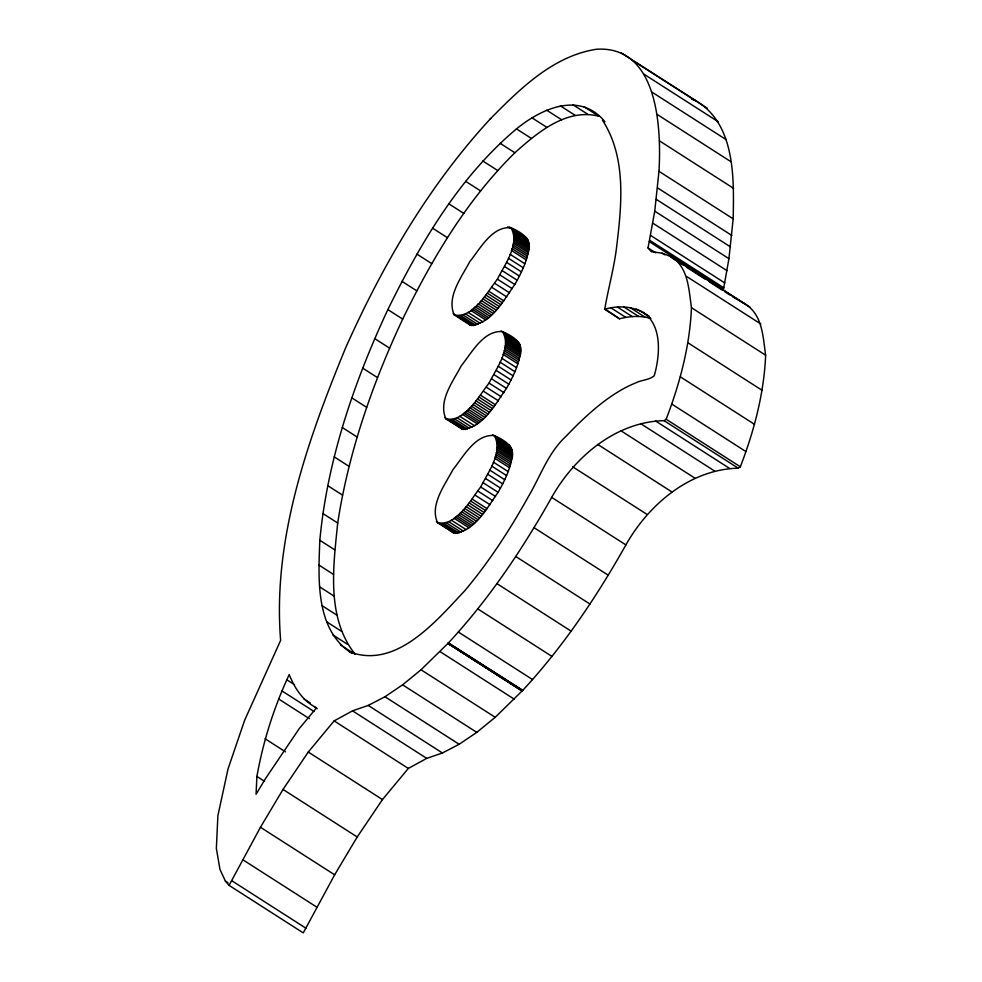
<?xml version="1.0" encoding="UTF-8"?>
<svg xmlns="http://www.w3.org/2000/svg" width="982" height="982" viewBox="0 0 982 982"><rect width="100%" height="100%" fill="white"/><g stroke="black" fill="none" stroke-linecap="round" stroke-linejoin="round"><path stroke-width="1.47" d="M658.971 171.31C661.5 128.114 658.026 45.503 596.614 49.235C553.382 55.814 520.264 88.576 490.804 118.38L490.043 119.19C428.582 185.917 382.428 265.385 345.603 347.923C307.722 439.973 272.395 539.278 280.631 640.374L244.641 720.26L228.008 769.016L217.881 815.698L216.359 848.448L219.993 869.5L225.381 881.063L229.064 885.371L303.254 932.9L334.653 874.802L357.215 836.983L382.477 799.569L408.34 768.427L426.728 758.374L442.428 752.973L459.159 744.27L476.798 732.363L495.21 717.302L522.706 690.383C563.263 646.647 596.675 596.786 625.89 544.912C648.66 504.466 690.002 469.335 738.231 468.181L740.342 466.781C754.066 431.037 764.033 393.598 765.641 355.214C763.039 337.427 762.683 315.492 745.976 304.543L671.786 257.014L662.163 253.172L651.275 251.674L648.034 247.918L654.736 211.142L658.971 171.31L733.173 218.839L728.926 258.671L723.501 289.187L649.298 241.658M733.173 218.839C733.959 178.258 735.604 123.928 695.538 100.508L621.348 52.979M351.986 653.423C314.94 629.928 318.377 578.582 319.825 540.272C327.387 459.883 353.937 382.44 387.853 309.588C420.529 243.192 459.159 177.055 516.495 128.888C541.733 108.253 580.006 91.191 604.949 121.78M340.398 644.879L355.238 654.393C326.036 617.752 333.34 566.381 337.71 523.025C348.573 452.174 372.362 383.839 402.694 319.089C431.982 258.843 466.831 200.058 514.875 152.75C537.412 132.619 566.381 107.983 598.897 116.232L584.057 106.731M256.903 776.431L256.069 794.34L265.226 778.984L299.203 728.669L316.548 707.789C303.131 701.344 294.539 688.075 289.236 674.56C274.064 706.93 263.188 741.25 256.903 776.431L264.575 781.353M437.518 522.706C456.52 526.769 470.648 499.507 480.701 486.998C488.042 472.097 503.656 452.039 494.179 435.517C475.104 434.044 463.467 456.618 452.96 469.617C444.821 485.12 429.564 504.797 437.518 522.706L453.684 533.042C474.932 531.986 486.937 507.792 498.095 492.301C503.84 482.322 508.983 471.802 511.462 460.497C516.225 447.105 505.325 440.574 494.179 435.517M445.877 418.811C464.879 422.861 479.007 395.599 489.061 383.09C496.413 368.189 512.027 348.119 502.538 331.597C483.463 330.124 471.826 352.698 461.319 365.697C453.181 381.212 437.911 400.889 445.877 418.811L462.043 429.134C483.291 428.078 495.296 403.884 506.454 388.393C512.199 378.414 517.342 367.882 519.822 356.576C524.584 343.184 513.696 336.654 502.538 331.597M454.236 314.903C473.238 318.954 487.367 291.691 497.42 279.183C504.773 264.281 520.386 244.211 510.91 227.689C491.822 226.216 480.186 248.79 469.678 261.789C461.54 277.305 446.282 296.981 454.236 314.903L470.403 325.226C491.651 324.17 503.656 299.976 514.813 284.485C520.558 274.506 525.701 263.986 528.181 252.669C532.944 239.277 522.056 232.746 510.91 227.689M448.578 642.793C489.097 599.057 522.498 549.233 551.688 497.383C574.47 456.937 615.8 421.806 664.041 420.652L666.152 419.253C679.875 383.508 689.843 346.069 691.451 307.673C688.836 289.899 688.48 267.951 671.786 257.014M604.716 309.305C620.624 304.506 638.509 306.519 650.894 318.561C640.718 315.332 629.744 316.118 619.544 318.806L604.716 309.305C608.226 288.585 614.057 268.196 616.586 247.243C621.692 204.919 626.7 157.611 602.469 120.197M619.544 318.806L604.765 308.814M229.064 885.371L260.451 827.274L283.025 789.442L308.274 752.04L334.138 720.898L352.538 710.845L368.238 705.432L384.969 696.741L402.608 684.835L421.02 669.773L448.455 642.928L522.78 690.321M448.013 643.394L522.338 690.788M490.804 118.38L490.558 118.65A10.029 3.155 -57.4 0 1 490.3 118.92L490.043 119.19M448.332 643.05L522.584 690.518M505.902 444.183L509.02 445.03M691.696 99.194L695.538 100.508M349.506 651.839C396.139 669.552 436.02 621.152 464.511 591.041C489.011 561.95 509.805 529.924 528.316 496.757C540.456 476.16 548.226 452.481 566.332 435.983C577.809 423.942 589.851 412.379 603.034 402.19C613.271 394.445 624.196 387.448 636.176 382.71C642.019 379.764 649.225 380.144 654.258 375.738C660.628 353.422 663.034 318.512 636.054 309.048M524.302 236.576L525.738 237.202M515.943 340.484L517.379 341.11M745.976 304.543L732.388 296.601M469.077 324.404L470.403 325.226M462.043 429.134L458.852 425.464M453.684 533.042L451.29 530.992M633.23 60.835L707.421 108.364M643.885 74.129L718.075 121.658M651.839 92.05L726.042 139.579M657.056 114.366L731.246 161.895M659.45 140.856L733.652 188.384M572.825 104.693L587.666 114.194M560.354 105.847L575.194 115.348M546.753 110.23L561.581 119.73M657.633 187.93L731.836 235.459M532.097 117.889L546.937 127.402M656.344 199.395L730.534 246.924M654.736 211.142L728.926 258.671M516.495 128.888L531.336 138.388M652.809 223.147L727.011 270.676M650.575 235.41L724.777 282.939M500.034 143.249L514.875 152.75M649.593 240.246L723.783 287.775M676.046 259.813L750.236 307.341M670.988 257.259L676.107 260.537M678.66 262.182L683.779 265.459M686.344 267.092L705.53 279.391M709.36 281.846L722.163 290.046M724.716 291.679L729.835 294.956M662.163 253.172L664.728 254.817M648.034 247.918L655.706 252.828M686.663 276.494L760.854 324.023M482.849 160.987L497.69 170.5M691.451 307.673L765.641 355.214M465.677 181.363L480.517 190.864M641.602 311.49L649.028 316.241M509.462 227.075L526.941 238.221M646.598 314.977L649.065 316.56M513.034 230.144L527.874 239.645M507.792 226.842L510.259 228.425M513.365 231.052L528.206 240.565M688.112 342.902L762.302 390.443M513.696 231.973L528.537 241.474M513.881 233.09L528.721 242.591M630.076 307.55L644.916 317.063M514.065 234.207L528.905 243.708M514.102 235.52L528.942 245.021M623.816 306.924L638.656 316.425M514.138 236.846L528.979 246.347M514.016 238.356L528.856 247.857M513.893 239.866L528.733 249.379M617.408 307.059L632.248 316.56M513.623 241.523L528.463 251.024M513.353 243.168L528.181 252.669M448.884 203.851L463.725 213.352M512.935 244.923L527.764 254.436M610.988 307.882L625.829 317.382M512.506 246.691L527.346 256.192M511.953 248.544L526.794 258.045M511.401 250.398L526.242 259.899M510.051 254.264L524.879 263.777M508.443 258.266L523.283 267.779M506.626 262.366L521.467 271.879M680.317 376.818L754.52 424.347M504.588 266.539L519.429 276.052M502.367 270.762L517.207 280.263M432.596 228.192L447.436 237.693M499.973 274.972L514.813 284.485M497.42 279.183L512.26 288.683M494.732 283.332L509.572 292.832M491.908 287.395L506.749 296.908M671.774 404.056L745.964 451.585M488.975 291.359L503.815 300.86M487.465 293.262L502.305 302.763M485.955 295.165L500.795 304.678M484.396 296.994L499.237 306.494M416.908 254.105L431.749 263.606M482.849 298.81L497.69 308.323M481.266 300.529L496.106 310.03M666.152 419.253L740.342 466.781M479.695 302.247L494.535 311.748M664.041 420.652L738.231 468.181M478.136 303.794L492.976 313.307M476.589 305.341L491.43 314.854M655.485 420.947L729.675 468.475M475.104 306.703L489.932 316.204M473.606 308.066L488.447 317.567M472.182 309.22L487.023 318.733M470.746 310.386L485.587 319.899M501.102 330.983L518.582 342.129M504.674 334.052L519.515 343.553M505.006 334.96L519.846 344.473M505.337 335.881L520.178 345.382M468.046 312.325L482.886 321.838M505.521 336.986L520.362 346.499M640.608 423.598L714.81 471.139M505.705 338.103L520.546 347.616M505.742 339.428L520.583 348.929M465.493 313.872L480.321 323.385M505.779 340.742L520.62 350.255M463.099 315.038L477.939 324.539M505.656 342.264L520.497 351.765M505.534 343.774L520.374 353.287M460.902 315.799L475.742 325.3M505.264 345.431L520.104 354.932M458.913 316.167L473.741 325.68M453.168 313.675L455.648 315.259M457.121 316.143L471.961 325.656M504.981 347.076L519.822 356.576M401.957 281.331L416.798 290.832M504.564 348.831L519.404 358.344M504.147 350.599L518.987 360.099M503.594 352.452L518.435 361.953M503.042 354.306L517.882 363.806M620.87 430.73L695.072 478.259M501.679 358.172L516.52 367.685M500.083 362.174L514.924 371.687M498.267 366.274L513.095 375.787M496.229 370.447L511.07 379.96M494.007 374.658L508.848 384.171M387.853 309.588L402.694 319.089M597.719 444.416L671.921 491.945M491.614 378.88L506.454 388.393M489.061 383.09L503.901 392.591M486.372 387.239L501.213 396.74M483.549 391.302L498.39 400.816M480.615 395.255L495.456 404.768M479.106 397.17L493.946 406.671M477.596 399.073L492.436 408.586M476.037 400.902L490.877 410.402M374.719 338.606L389.547 348.107M474.49 402.718L489.331 412.219M572.604 466.745L646.807 514.273M472.907 404.437L487.747 413.938M471.335 406.155L486.164 415.656M469.777 407.702L484.617 417.215M468.23 409.248L483.07 418.762M466.745 410.611L481.573 420.112M465.247 411.961L480.088 421.474M463.823 413.127L478.664 422.641M462.387 414.294L477.227 423.794M495.37 436.548L510.21 446.049M492.731 434.903L507.571 444.404M496.315 437.972L511.143 447.473M496.634 438.88L511.475 448.381M496.966 439.789L511.806 449.302M459.686 416.233L474.515 425.734M497.162 440.906L511.99 450.419M497.346 442.023L512.187 451.536M497.383 443.348L512.211 452.849M457.133 417.78L471.961 427.293M497.408 444.662L512.248 454.175M454.74 418.946L469.58 428.447M497.285 446.184L512.125 455.685M497.174 447.694L512.003 457.195M452.542 419.707L467.383 429.208M496.892 449.339L511.732 458.852M450.542 420.075L465.382 429.588M448.762 420.05L463.602 429.551M444.809 417.583L459.65 427.084M496.622 450.996L511.462 460.497M496.205 452.751L511.045 462.252M362.665 368.115L377.505 377.616M495.787 454.506L510.628 464.02M495.235 456.36L510.075 465.873M494.683 458.213L509.523 467.727M551.688 497.383L625.89 544.912M493.32 462.092L508.16 471.593M491.724 466.094L506.565 475.595M489.895 470.194L504.736 479.695M487.87 474.367L502.71 483.868M485.648 478.578L500.489 488.079M351.814 397.845L366.654 407.346M483.254 482.8L498.095 492.301M480.701 486.998L495.542 496.499M478.013 491.147L492.841 500.648M534.073 527.69L608.275 575.219M475.19 495.21L490.03 504.723M472.256 499.175L487.097 508.676M470.746 501.078L485.587 510.579M469.236 502.98L484.077 512.494M467.678 504.809L482.518 514.31M466.131 506.626L480.971 516.127M342.301 427.514L357.141 437.027M464.547 508.345L479.388 517.845M462.976 510.063L477.804 519.564M461.417 511.61L476.258 521.111M459.871 513.156L474.711 522.67M458.385 514.519L473.214 524.02M456.888 515.869L471.728 525.382M455.464 517.035L470.304 526.536M515.795 556.524L589.998 604.053M454.028 518.201L468.868 527.702M451.327 520.141L466.168 529.642M448.774 521.688L463.614 531.188M446.393 522.841L461.221 532.354M444.195 523.615L459.024 533.116M442.195 523.983L457.035 533.484M436.45 521.491L455.243 533.459M334.224 456.875L349.064 466.376M496.99 583.664L571.193 631.193M327.706 485.636L342.546 495.137M477.804 608.914L552.007 656.442M322.869 513.525L337.71 523.025M319.825 540.272L334.666 549.785M458.373 632.04L532.575 679.569M448.209 643.185L522.461 690.653M522.215 690.923L447.952 643.456L522.093 691.058M318.733 564.957L333.573 574.47M440.083 651.655L514.273 699.184M319.567 586.806L334.408 596.32M322.243 605.771L337.084 615.284M421.02 669.773L495.21 717.302M326.662 621.802L341.503 631.316M332.751 634.851L347.591 644.364M402.608 684.835L476.798 732.363M384.969 696.741L459.159 744.27M368.238 705.432L442.428 752.973M352.538 710.845L426.728 758.374M286.842 679.814L294.526 684.736M304.027 698.975L310.422 703.075M314.657 707.089L317.211 708.734M334.138 720.898L408.34 768.427M281.981 690.947L313.97 711.434M278.642 698.975L309.342 718.64M308.274 752.04L382.477 799.569M265.079 738.746L285.541 751.868M283.025 789.442L357.215 836.983M260.451 827.274L334.653 874.802M242.664 859.643L316.867 907.172M231.752 880.694L305.954 928.236M225.381 881.063L227.934 882.708"/></g></svg>
